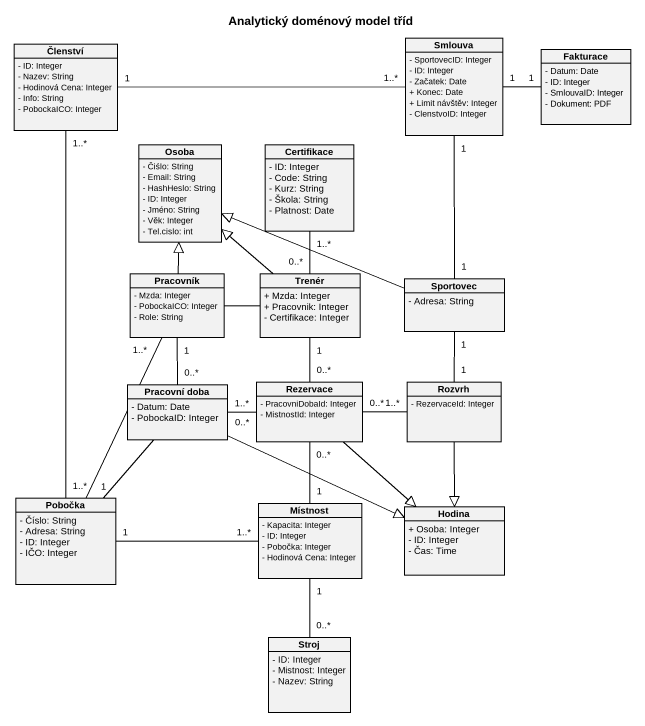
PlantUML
@startuml
title Analytický doménový model tříd
hide circle
hide empty members
skinparam classAttributeIconSize 0
class Členství {
  - ID: Integer
  - Nazev: String
  - Hodinová Cena: Integer
  - Info: String
  - PobockaICO: Integer
}
class Smlouva {
  - SportovecID: Integer
  - ID: Integer
  - Začatek: Date
  + Konec: Date
  + Limit návštěv: Integer
  - ClenstvoID: Integer
}
class Fakturace {
  - Datum: Date
  - ID: Integer
  - SmlouvaID: Integer
  - Dokument: PDF
}
class Osoba {
  - Čiślo: String
  - Email: String
  - HashHeslo: String
  - ID: Integer
  - Jméno: String
  - Věk: Integer
  - Tel.cislo: int
}
class Certifikace {
  - ID: Integer
  - Code: String
  - Kurz: String
  - Škola: String
  - Platnost: Date
}
class Pracovník {
  - Mzda: Integer
  - PobockaICO: Integer
  - Role: String
}
class Trenér {
  + Mzda: Integer
  + Pracovnik: Integer
  - Certifikace: Integer
}
class Sportovec {
  - Adresa: String
}
class "Pracovní doba" as Pracovní_doba {
  - Datum: Date
  - PobockaID: Integer
}
class Rezervace {
  - PracovniDobaId: Integer
  - MistnostId: Integer
}
class Rozvrh {
  - RezervaceId: Integer
}
class Pobočka {
  - Číslo: String
  - Adresa: String
  - ID: Integer
  - IČO: Integer
}
class Místnost {
  - Kapacita: Integer
  - ID: Integer
  - Pobočka: Integer
  - Hodinová Cena: Integer
}
class Hodina {
  + Osoba: Integer
  - ID: Integer
  - Čas: Time
}
class Stroj {
  - ID: Integer
  - Mistnost: Integer
  - Nazev: String
}
Členství "1" -right- "1..*" Smlouva
Členství "1..*" -- "1..*" Pobočka
Fakturace "1" -left- "1" Smlouva
Certifikace "1..*" -- "0..*" Trenér
Pracovník -up-|> Osoba
Pracovník "1" -- "0..*" Pracovní_doba
Pracovník "1..*" -- "1" Pobočka
Trenér -up-|> Osoba
Trenér -left- Pracovník
Trenér "1" -- "0..*" Rezervace
Sportovec "1" -up- "1" Smlouva
Sportovec -left-|> Osoba
Sportovec "1" -- "1" Rozvrh
Pracovní_doba "1..*" -right- "0..*" Rezervace
Pracovní_doba -- Pobočka
Pracovní_doba -right-|> Hodina
Rezervace "0..*" -- "1" Místnost
Rezervace --|> Hodina
Rozvrh "1..*" -left- "0..*" Rezervace
Rozvrh --|> Hodina
Pobočka "1" -right- "1..*" Místnost
Místnost "1" -- "0..*" Stroj
@enduml
